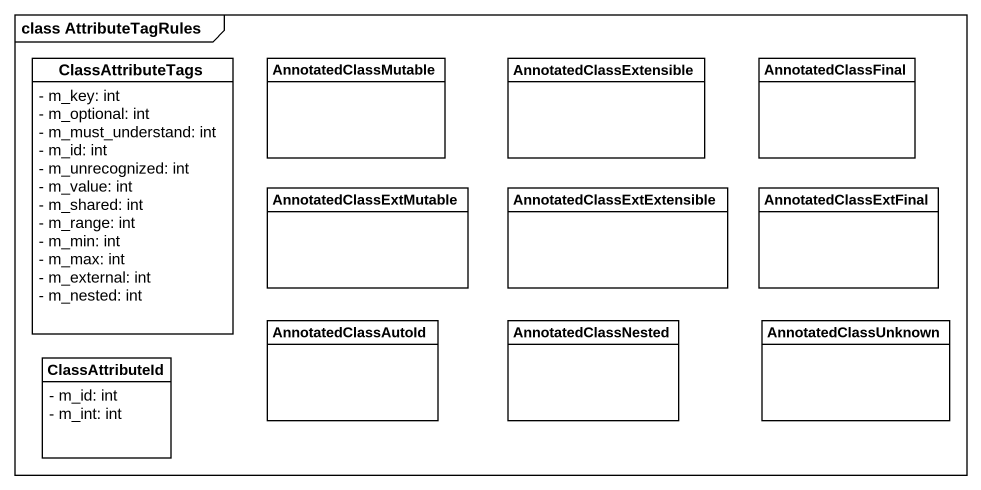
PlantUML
@startuml
mainframe class AttributeTagRules
hide circle
hide empty members
skinparam classAttributeIconSize 0
class ClassAttributeTags {
  - m_key: int
  - m_optional: int
  - m_must_understand: int
  - m_id: int
  - m_unrecognized: int
  - m_value: int
  - m_shared: int
  - m_range: int
  - m_min: int
  - m_max: int
  - m_external: int
  - m_nested: int
}
class AnnotatedClassMutable
class AnnotatedClassExtensible
class AnnotatedClassFinal
class AnnotatedClassExtMutable
class AnnotatedClassExtExtensible
class AnnotatedClassExtFinal
class AnnotatedClassAutoId
class AnnotatedClassNested
class AnnotatedClassUnknown
class ClassAttributeId {
  - m_id: int
  - m_int: int
}
@enduml
